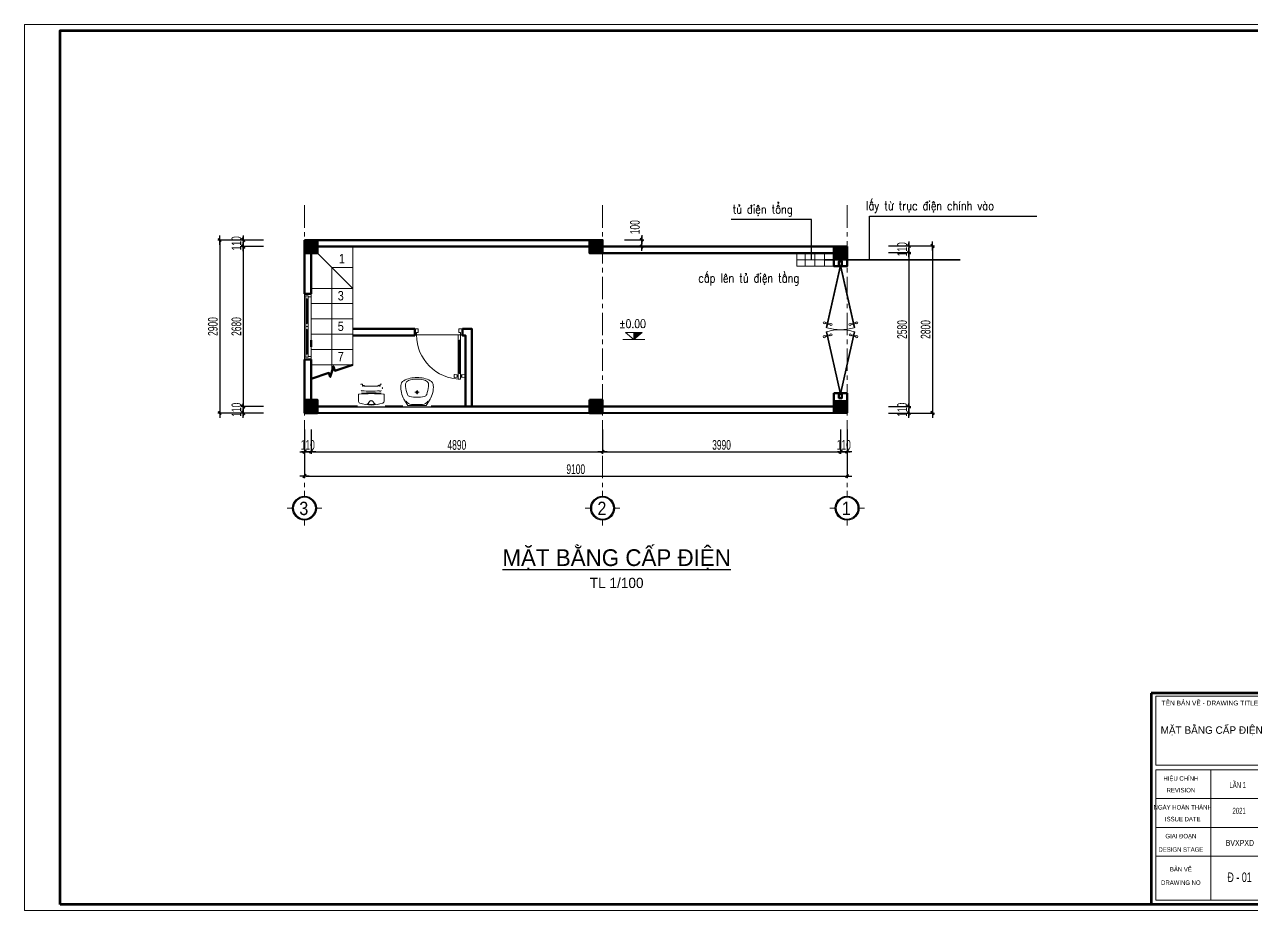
# Model space of a CAD drawing. Header units: millimetres. Extents: x 596422 to 1674380, y -367470 to 58862.
# Drawn here: x 977445 to 998025, y -74878 to -60028 of the extents above; entities that cross this region are included whole.
import ezdxf
from ezdxf.enums import TextEntityAlignment as Align

# ---------------------------------------------------------------- set-up
doc = ezdxf.new("R2010")
doc.units = ezdxf.units.MM
doc.header["$LTSCALE"] = 600
doc.header["$MEASUREMENT"] = 0
doc.linetypes.add('CENTER', pattern=[2, 1.25, -0.25, 0.25, -0.25])
doc.linetypes.add('HIDDEN', pattern=[0.375, 0.25, -0.125])
doc.layers.get('0').update_dxf_attribs({"lineweight": 0})
doc.layers.get('Defpoints').update_dxf_attribs({"lineweight": 0})
for name, color, linetype, lineweight in [('0.10_Thiet-Bi', 157, 'Continuous', 9), ('0.15_Cua', 144, 'Continuous', 15), ('cat1', 30, 'Continuous', 50), ('cot', 40, 'Continuous', 13), ('dim', 144, 'Continuous', 13), ('EG Dim', 8, 'Continuous', 18), ('EG Net dam2', 6, 'Continuous', 35), ('EG Net manh', 9, 'Continuous', 5), ('EG Text2', 7, 'Continuous', 18), ('hatch1', 136, 'Continuous', 9), ('ISO', 33, 'Continuous', 15), ('LC ISO', 153, 'Continuous', 13), ('LC noi that', 125, 'Continuous', 0), ('LC Text1', 3, 'Continuous', 20), ('LC Text2', 7, 'Continuous', 25), ('noithat', 125, 'Continuous', 9), ('thay1', 63, 'Continuous', 18), ('truc', 76, 'CENTER', 9), ('VAT DUNG TV', 253, 'Continuous', 9)]:
    doc.layers.add(name, color=color, linetype=linetype, lineweight=lineweight)
for name, color, linetype in [('font', 41, 'Continuous'), ('Khungten_LCDI', 7, 'Continuous'), ('Kichthuoc', 9, 'Continuous')]:
    doc.layers.add(name, color=color, linetype=linetype)
doc.styles.add('EG 1', font='VHAVANB.TTF')
doc.styles.add('HOATBIF', font='hoatbif.shx', dxfattribs={"width": 0.65})
doc.styles.add('Khungten', font='VHAVAN.TTF', dxfattribs={"width": 0.9, "height": 5000})
doc.styles.add('LC 1', font='VHAVANB.TTF')
doc.styles.add('LC 3', font='vnsimli.shx', dxfattribs={"width": 0.75})
doc.styles.add('style1', font='VHARIALN.TTF')
doc.styles.add('T1', font='Vnsimli.shx', dxfattribs={"width": 0.8})
doc.styles.add('Title', font='VHAVAN.TTF', dxfattribs={"width": 0.8})
doc.dimstyles.new('1-100', dxfattribs={"dimscale": 300, "dimtxt": 1.2, "dimasz": 0.25, "dimexe": 0.5, "dimexo": 0, "dimgap": 0.3, "dimtad": 1, "dimdec": 0, "dimzin": 0, "dimdsep": 46, "dimtxsty": 'HOATBIF', "dimblk1": 'DOT', "dimblk2": 'DOT', "dimsah": 1, "dimcen": -1, "dimdle": 1, "dimclrd": 256, "dimclre": 256, "dimclrt": 4, "dimadec": 3, "dimazin": 2, "dimtfac": 0.333333, "dimtdec": 0, "dimtix": 1, "dimtmove": 2, "dimatfit": 3, "dimldrblk": 'DOT', "dimfxl": 1, "dimtvp": 0.833333, "dimtolj": 1, "dimtzin": 0, "dimarcsym": 0})
doc.dimstyles.new('1-100(1-70)', dxfattribs={"dimscale": 70, "dimtxt": 2.5, "dimasz": 0.35, "dimexe": 0.5, "dimexo": 0, "dimgap": 0.8, "dimtad": 1, "dimdec": 0, "dimzin": 0, "dimdsep": 46, "dimtxsty": 'HOATBIF', "dimblk1": 'DOT', "dimblk2": 'DOT', "dimsah": 1, "dimcen": -1, "dimdle": 1, "dimclrd": 256, "dimclre": 256, "dimclrt": 4, "dimadec": 3, "dimazin": 2, "dimtfac": 0.333333, "dimtdec": 0, "dimtix": 1, "dimtmove": 2, "dimatfit": 3, "dimldrblk": 'DOT', "dimfxl": 1, "dimtvp": 0.833333, "dimtolj": 1, "dimtzin": 0, "dimarcsym": 0})

# ---------------------------------------------------------------- blocks, each defined once
blk = doc.blocks.new('LCDI-new')
at = {"layer": 'Defpoints', "lineweight": 0}
blk.add_lwpolyline([(-1626044.71, 488105.01), (-1626044.71, 488402.01), (-1625624.71, 488402.01), (-1625624.71, 488105.01)], close=True, dxfattribs=at)
at = {"layer": 'Khungten_LCDI', "color": 5, "lineweight": 25}
blk.add_line((-1625626.71, 488107.01), (-1625626.71, 488400.01), dxfattribs=at)
at = {"layer": 'Khungten_LCDI', "color": 5, "lineweight": 60}
for p, q in [((-1625666.71, 488177.85), (-1625666.71, 488107.01)), ((-1625626.71, 488177.85), (-1625666.71, 488177.85))]:
    blk.add_line(p, q, dxfattribs=at)
at = {"layer": 'Khungten_LCDI', "color": 9, "lineweight": 15}
for p, q in [((-1625646.71, 488152.18), (-1625646.71, 488108.51)), ((-1625628.21, 488142.51), (-1625665.21, 488142.51)), ((-1625628.21, 488132.84), (-1625665.21, 488132.84)), ((-1625628.21, 488123.18), (-1625665.21, 488123.18))]:
    blk.add_line(p, q, dxfattribs=at)
at = {"layer": 'Khungten_LCDI', "color": 5, "lineweight": 60}
blk.add_lwpolyline([(-1626032.71, 488107.01), (-1626032.71, 488400.01), (-1625626.71, 488400.01), (-1625626.71, 488107.01)], close=True, dxfattribs=at)
at = {"layer": 'Khungten_LCDI', "color": 9, "lineweight": 15}
for points in [[(-1625665.21, 488153.68), (-1625628.21, 488153.68), (-1625628.21, 488176.84), (-1625665.21, 488176.84)], [(-1625665.21, 488108.51), (-1625628.21, 488108.51), (-1625628.21, 488152.18), (-1625665.21, 488152.18)]]:
    blk.add_lwpolyline(points, close=True, dxfattribs=at)
at = {"color": 7, "style": 'Khungten'}
blk.add_text('tªn b¶n vÏ - drawing title', height=1.6, dxfattribs=at).set_placement((-1625647.05, 488173.74), align=Align.CENTER)
at = {"color": 7}
for s, height, style, width, p in [('hiÖu chØnh', 1.5, 'Khungten', 0.8, (-1625656.79, 488148.52)), ('revision', 1.5, 'Khungten', 0.8, (-1625656.79, 488144.6)), ('ngµy hoµn thµnh', 1.5, 'Khungten', 0.8, (-1625656.17, 488138.85)), ('issue date', 1.5, 'Khungten', 0.8, (-1625656.17, 488134.89)), ('giai ®o¹n', 1.5, 'Khungten', 0.8, (-1625656.79, 488129.18)), ('design stage', 1.5, 'Khungten', 0.8, (-1625656.79, 488124.68)), ('BVxpxd', 2, 'Title', 0.7, (-1625637, 488126.67)), ('b¶n vÏ', 1.5, 'Khungten', 0.8, (-1625656.79, 488118.07)), ('drawing nO', 1.5, 'Khungten', 0.8, (-1625656.79, 488113.57))]:
    blk.add_text(s, height=height, dxfattribs=dict(at, style=style, width=width)).set_placement(p, align=Align.CENTER)
at = {"color": 2, "style": 'Title', "width": 1.824646}
for tag, p, p2 in [('TENBANVE1', (-1625663.58, 488164.65), (-1625629.32, 488164.65)), ('TENBANVE2', (-1625663.58, 488157.89), (-1625629.32, 488157.89))]:
    blk.add_attdef(tag, text='', height=2.5, dxfattribs=at).set_placement(p, p2, align=Align.FIT)
at = {"color": 7, "style": 'Khungten', "width": 0.8}
for tag, p in [('REVISION', (-1625637.72, 488146.05)), ('NGAYHT', (-1625637.25, 488137.42))]:
    blk.add_attdef(tag, text='', height=2, dxfattribs=at).set_placement(p, align=Align.CENTER)
at = {"color": 2, "style": 'Title', "width": 0.7}
blk.add_attdef('SOBANVE', text='', height=2.5, dxfattribs=at).set_placement((-1625637.09, 488114.55), align=Align.CENTER)
blk = doc.blocks.new('TIEUDE1')
at = {"layer": 'EG Text2', "color": 7, "style": 'EG 1'}
blk.add_attdef('TIªU§Ò', text='', height=5, dxfattribs=at).set_placement((0, 0), align=Align.BOTTOM_CENTER)
blk.add_attdef('TL', text='', height=3, dxfattribs=at).set_placement((0, -2), align=Align.TOP_CENTER)
blk = doc.blocks.new('TTRUC')
at = {"layer": 'ISO'}
for p, q in [((0, 6.37), (0, 10.13)), ((-6.37, 0), (-10.13, 0)), ((6.37, 0), (10.13, 0)), ((0, -6.37), (0, -10.13))]:
    blk.add_line(p, q, dxfattribs=at)
blk.add_circle((0, 0), 6.37, dxfattribs=at)
at = {"layer": 'Kichthuoc'}
blk.add_circle((0, 0), 6.95, dxfattribs=at)
blk = doc.blocks.new('DOT')
at = {"layer": 'Kichthuoc'}
blk.add_line((-3, 0), (3, 0), dxfattribs=at)
at = {"layer": 'Kichthuoc', "color": 4}
blk.add_line((-1, -1), (1, 1), dxfattribs=at)
blk.add_lwpolyline([(0.5, 1), (-1, -0.5), (-0.5, -1), (1, 0.5)], close=True, dxfattribs=at)
blk = doc.blocks.new('*D812')
at = {"layer": 'Defpoints', "color": 0, "transparency": 16777216}
for p in [(987141, -66817), (991131, -66817), (991131, -67189)]:
    blk.add_point(p, dxfattribs=at)
at = {"layer": 'EG Dim', "lineweight": -2, "transparency": 16777216}
for p, q in [((987141, -66817), (987141, -67222)), ((991131, -66817), (991131, -67222)), ((987167, -67189), (991105, -67189))]:
    blk.add_line(p, q, dxfattribs=at)
at = {"layer": 'EG Dim', "lineweight": -2, "transparency": 16777216, "xscale": 26, "yscale": 26, "zscale": 26, "rotation": 180}
blk.add_blockref('DOT', (987141, -67189), dxfattribs=at)
at = {"layer": 'EG Dim', "lineweight": -2, "transparency": 16777216, "xscale": 26, "yscale": 26, "zscale": 26}
blk.add_blockref('DOT', (991131, -67189), dxfattribs=at)
at = {"layer": 'EG Dim', "color": 4, "transparency": 16777216, "insert": (989136, -67075), "char_height": 162.5, "attachment_point": 5, "style": 'HOATBIF'}
blk.add_mtext('\\A1;3990', dxfattribs=at)
blk = doc.blocks.new('_Dot')
at = {"color": 0, "linetype": 'ByBlock', "lineweight": -2}
blk.add_line((-0.5, 0), (-1, 0), dxfattribs=at)
at = {"color": 0, "linetype": 'ByBlock', "const_width": 0.5}
blk.add_lwpolyline([(-0.25, 0, 1), (0.25, 0, 1)], format="xyb", close=True, dxfattribs=at)
blk = doc.blocks.new('*D813')
at = {"layer": 'Defpoints', "color": 0, "transparency": 16777216}
for p in [(982141, -66818), (991241, -66817), (991241, -67596)]:
    blk.add_point(p, dxfattribs=at)
at = {"layer": 'EG Dim', "lineweight": -2, "transparency": 16777216}
for p, q in [((982141, -66818), (982141, -67628)), ((991241, -66817), (991241, -67628)), ((982167, -67596), (991215, -67596))]:
    blk.add_line(p, q, dxfattribs=at)
at = {"layer": 'EG Dim', "lineweight": -2, "transparency": 16777216, "xscale": 26, "yscale": 26, "zscale": 26, "rotation": 180}
blk.add_blockref('DOT', (982141, -67596), dxfattribs=at)
at = {"layer": 'EG Dim', "lineweight": -2, "transparency": 16777216, "xscale": 26, "yscale": 26, "zscale": 26}
blk.add_blockref('DOT', (991241, -67596), dxfattribs=at)
at = {"layer": 'EG Dim', "color": 4, "transparency": 16777216, "insert": (986691, -67482), "char_height": 162.5, "attachment_point": 5, "style": 'HOATBIF'}
blk.add_mtext('\\A1;9100', dxfattribs=at)
blk = doc.blocks.new('*D814')
at = {"layer": 'Defpoints', "color": 0, "transparency": 16777216}
for p in [(981452, -63750), (981112, -66430), (981452, -66430)]:
    blk.add_point(p, dxfattribs=at)
at = {"layer": 'EG Dim', "lineweight": -2, "transparency": 16777216}
for p, q in [((981452, -63750), (981080, -63750)), ((981112, -63776), (981112, -66404)), ((981452, -66430), (981080, -66430))]:
    blk.add_line(p, q, dxfattribs=at)
at = {"layer": 'EG Dim', "lineweight": -2, "transparency": 16777216, "xscale": 26, "yscale": 26, "zscale": 26}
for p, rotation in [((981112, -63750), 90), ((981112, -66430), 270)]:
    blk.add_blockref('DOT', p, dxfattribs=dict(at, rotation=rotation))
at = {"layer": 'EG Dim', "color": 4, "transparency": 16777216, "insert": (980999, -65090), "char_height": 162.5, "attachment_point": 5, "rotation": 90, "style": 'HOATBIF'}
blk.add_mtext('\\A1;2680', dxfattribs=at)
blk = doc.blocks.new('*D815')
at = {"layer": 'Defpoints', "color": 0, "transparency": 16777216}
for p in [(981452, -66430), (981112, -66540), (981452, -66540)]:
    blk.add_point(p, dxfattribs=at)
at = {"layer": 'EG Dim', "lineweight": -2, "transparency": 16777216}
for p, q in [((981452, -66430), (981080, -66430)), ((981112, -66404), (981112, -66378)), ((981112, -66430), (981112, -66540)), ((981452, -66540), (981080, -66540)), ((981112, -66566), (981112, -66592))]:
    blk.add_line(p, q, dxfattribs=at)
at = {"layer": 'EG Dim', "lineweight": -2, "transparency": 16777216, "xscale": 26, "yscale": 26, "zscale": 26}
for p, rotation in [((981112, -66430), 270), ((981112, -66540), 90)]:
    blk.add_blockref('DOT', p, dxfattribs=dict(at, rotation=rotation))
at = {"layer": 'EG Dim', "color": 4, "transparency": 16777216, "insert": (980999, -66485), "char_height": 162.5, "attachment_point": 5, "rotation": 90, "style": 'HOATBIF'}
blk.add_mtext('\\A1;110', dxfattribs=at)
blk = doc.blocks.new('*D816')
at = {"layer": 'Defpoints', "color": 0, "transparency": 16777216}
for p in [(981112, -63750), (981452, -63640), (981452, -63750)]:
    blk.add_point(p, dxfattribs=at)
at = {"layer": 'EG Dim', "lineweight": -2, "transparency": 16777216}
for p, q in [((981112, -63614), (981112, -63588)), ((981452, -63640), (981080, -63640)), ((981452, -63750), (981080, -63750)), ((981112, -63640), (981112, -63750)), ((981112, -63776), (981112, -63802))]:
    blk.add_line(p, q, dxfattribs=at)
at = {"layer": 'EG Dim', "lineweight": -2, "transparency": 16777216, "xscale": 26, "yscale": 26, "zscale": 26}
for p, rotation in [((981112, -63640), 270), ((981112, -63750), 90)]:
    blk.add_blockref('DOT', p, dxfattribs=dict(at, rotation=rotation))
at = {"layer": 'EG Dim', "color": 4, "transparency": 16777216, "insert": (980999, -63695), "char_height": 162.5, "attachment_point": 5, "rotation": 90, "style": 'HOATBIF'}
blk.add_mtext('\\A1;110', dxfattribs=at)
blk = doc.blocks.new('*D817')
at = {"layer": 'Defpoints', "color": 0, "transparency": 16777216}
for p in [(981452, -63640), (980718, -66540), (981452, -66540)]:
    blk.add_point(p, dxfattribs=at)
at = {"layer": 'EG Dim', "lineweight": -2, "transparency": 16777216}
for p, q in [((981452, -63640), (980685, -63640)), ((980718, -63666), (980718, -66514)), ((981452, -66540), (980685, -66540))]:
    blk.add_line(p, q, dxfattribs=at)
at = {"layer": 'EG Dim', "lineweight": -2, "transparency": 16777216, "xscale": 26, "yscale": 26, "zscale": 26}
for p, rotation in [((980718, -63640), 90), ((980718, -66540), 270)]:
    blk.add_blockref('DOT', p, dxfattribs=dict(at, rotation=rotation))
at = {"layer": 'EG Dim', "color": 4, "transparency": 16777216, "insert": (980604, -65090), "char_height": 162.5, "attachment_point": 5, "rotation": 90, "style": 'HOATBIF'}
blk.add_mtext('\\A1;2900', dxfattribs=at)
blk = doc.blocks.new('*D818')
at = {"layer": 'Defpoints', "color": 0, "transparency": 16777216}
for p in [(982141, -66818), (982251, -66818), (982251, -67189)]:
    blk.add_point(p, dxfattribs=at)
at = {"layer": 'EG Dim', "lineweight": -2, "transparency": 16777216}
for p, q in [((982141, -66818), (982141, -67222)), ((982251, -66818), (982251, -67222)), ((982115, -67189), (982089, -67189)), ((982141, -67189), (982251, -67189)), ((982277, -67189), (982303, -67189))]:
    blk.add_line(p, q, dxfattribs=at)
at = {"layer": 'EG Dim', "lineweight": -2, "transparency": 16777216, "xscale": 26, "yscale": 26, "zscale": 26}
blk.add_blockref('DOT', (982141, -67189), dxfattribs=at)
at = {"layer": 'EG Dim', "lineweight": -2, "transparency": 16777216, "xscale": 26, "yscale": 26, "zscale": 26, "rotation": 180}
blk.add_blockref('DOT', (982251, -67189), dxfattribs=at)
at = {"layer": 'EG Dim', "color": 4, "transparency": 16777216, "insert": (982196, -67076), "char_height": 162.5, "attachment_point": 5, "style": 'HOATBIF'}
blk.add_mtext('\\A1;110', dxfattribs=at)
blk = doc.blocks.new('*D819')
at = {"layer": 'Defpoints', "color": 0, "transparency": 16777216}
for p in [(991131, -66817), (991241, -66817), (991241, -67189)]:
    blk.add_point(p, dxfattribs=at)
at = {"layer": 'EG Dim', "lineweight": -2, "transparency": 16777216}
for p, q in [((991131, -66817), (991131, -67221)), ((991241, -66817), (991241, -67221)), ((991105, -67189), (991079, -67189)), ((991131, -67189), (991241, -67189)), ((991267, -67189), (991293, -67189))]:
    blk.add_line(p, q, dxfattribs=at)
at = {"layer": 'EG Dim', "lineweight": -2, "transparency": 16777216, "xscale": 26, "yscale": 26, "zscale": 26}
blk.add_blockref('DOT', (991131, -67189), dxfattribs=at)
at = {"layer": 'EG Dim', "lineweight": -2, "transparency": 16777216, "xscale": 26, "yscale": 26, "zscale": 26, "rotation": 180}
blk.add_blockref('DOT', (991241, -67189), dxfattribs=at)
at = {"layer": 'EG Dim', "color": 4, "transparency": 16777216, "insert": (991186, -67075), "char_height": 162.5, "attachment_point": 5, "style": 'HOATBIF'}
blk.add_mtext('\\A1;110', dxfattribs=at)
blk = doc.blocks.new('*D820')
at = {"layer": 'Defpoints', "color": 0, "transparency": 16777216}
for p in [(991939, -63850), (991939, -66430), (992279, -66430)]:
    blk.add_point(p, dxfattribs=at)
at = {"layer": 'EG Dim', "lineweight": -2, "transparency": 16777216}
for p, q in [((991939, -63850), (992312, -63850)), ((992279, -63876), (992279, -66404)), ((991939, -66430), (992312, -66430))]:
    blk.add_line(p, q, dxfattribs=at)
at = {"layer": 'EG Dim', "lineweight": -2, "transparency": 16777216, "xscale": 26, "yscale": 26, "zscale": 26}
for p, rotation in [((992279, -63850), 90), ((992279, -66430), 270)]:
    blk.add_blockref('DOT', p, dxfattribs=dict(at, rotation=rotation))
at = {"layer": 'EG Dim', "color": 4, "transparency": 16777216, "insert": (992165, -65140), "char_height": 162.5, "attachment_point": 5, "rotation": 90, "style": 'HOATBIF'}
blk.add_mtext('\\A1;2580', dxfattribs=at)
blk = doc.blocks.new('*D821')
at = {"layer": 'Defpoints', "color": 0, "transparency": 16777216}
for p in [(991939, -66430), (991939, -66540), (992279, -66540)]:
    blk.add_point(p, dxfattribs=at)
at = {"layer": 'EG Dim', "lineweight": -2, "transparency": 16777216}
for p, q in [((991939, -66430), (992312, -66430)), ((992279, -66404), (992279, -66378)), ((992279, -66430), (992279, -66540)), ((991939, -66540), (992312, -66540)), ((992279, -66566), (992279, -66592))]:
    blk.add_line(p, q, dxfattribs=at)
at = {"layer": 'EG Dim', "lineweight": -2, "transparency": 16777216, "xscale": 26, "yscale": 26, "zscale": 26}
for p, rotation in [((992279, -66430), 270), ((992279, -66540), 90)]:
    blk.add_blockref('DOT', p, dxfattribs=dict(at, rotation=rotation))
at = {"layer": 'EG Dim', "color": 4, "transparency": 16777216, "insert": (992165, -66485), "char_height": 162.5, "attachment_point": 5, "rotation": 90, "style": 'HOATBIF'}
blk.add_mtext('\\A1;110', dxfattribs=at)
blk = doc.blocks.new('*D822')
at = {"layer": 'Defpoints', "color": 0, "transparency": 16777216}
for p in [(991939, -63740), (991939, -63850), (992279, -63850)]:
    blk.add_point(p, dxfattribs=at)
at = {"layer": 'EG Dim', "lineweight": -2, "transparency": 16777216}
for p, q in [((991939, -63740), (992312, -63740)), ((992279, -63714), (992279, -63688)), ((992279, -63740), (992279, -63850)), ((991939, -63850), (992312, -63850)), ((992279, -63876), (992279, -63902))]:
    blk.add_line(p, q, dxfattribs=at)
at = {"layer": 'EG Dim', "lineweight": -2, "transparency": 16777216, "xscale": 26, "yscale": 26, "zscale": 26}
for p, rotation in [((992279, -63740), 270), ((992279, -63850), 90)]:
    blk.add_blockref('DOT', p, dxfattribs=dict(at, rotation=rotation))
at = {"layer": 'EG Dim', "color": 4, "transparency": 16777216, "insert": (992165, -63795), "char_height": 162.5, "attachment_point": 5, "rotation": 90, "style": 'HOATBIF'}
blk.add_mtext('\\A1;110', dxfattribs=at)
blk = doc.blocks.new('*D823')
at = {"layer": 'Defpoints', "color": 0, "transparency": 16777216}
for p in [(991939, -63740), (991939, -66540), (992674, -66540)]:
    blk.add_point(p, dxfattribs=at)
at = {"layer": 'EG Dim', "lineweight": -2, "transparency": 16777216}
for p, q in [((991939, -63740), (992706, -63740)), ((992674, -63766), (992674, -66514)), ((991939, -66540), (992706, -66540))]:
    blk.add_line(p, q, dxfattribs=at)
at = {"layer": 'EG Dim', "lineweight": -2, "transparency": 16777216, "xscale": 26, "yscale": 26, "zscale": 26}
for p, rotation in [((992674, -63740), 90), ((992674, -66540), 270)]:
    blk.add_blockref('DOT', p, dxfattribs=dict(at, rotation=rotation))
at = {"layer": 'EG Dim', "color": 4, "transparency": 16777216, "insert": (992560, -65140), "char_height": 162.5, "attachment_point": 5, "rotation": 90, "style": 'HOATBIF'}
blk.add_mtext('\\A1;2800', dxfattribs=at)
blk = doc.blocks.new('*U14')
for p, q in [((30, 640), (30, 100)), ((70, 640), (70, 100)), ((30, 0), (770, 0))]:
    blk.add_line(p, q)
at = {"color": 8, "lineweight": 9}
for p, q in [((48, 650), (48, 90)), ((52, 650), (52, 90))]:
    blk.add_line(p, q, dxfattribs=at)
for points in [[(5, 670), (-35, 666, -0.443716), (-40, 671), (-40, 709, -0.443716), (-35, 714), (5, 710, -0.385314), (10, 705), (10, 675, -0.385314)], [(95, 670), (135, 666, 0.443716), (140, 671), (140, 709, 0.443716), (135, 714), (95, 710, 0.385314), (90, 705), (90, 675, 0.385314)]]:
    blk.add_lwpolyline(points, format="xyb", close=True)
for points in [[(20, 685), (10, 685), (10, 695), (20, 695)], [(55, 640), (70, 640), (70, 740), (30, 740), (30, 640), (45, 640), (45, 650), (55, 650), (55, 640)], [(80, 685), (90, 685), (90, 695), (80, 695)], [(55, 100), (70, 100), (70, 0), (30, 0), (30, 100), (45, 100), (45, 90), (55, 90), (55, 100)]]:
    blk.add_lwpolyline(points)
for points in [[(30, 0), (0, 0), (0, -100), (60, -100), (60, -40), (30, -40)], [(770, 0), (800, 0), (800, -100), (740, -100), (740, -40), (770, -40)]]:
    blk.add_lwpolyline(points, close=True)
for centre, start, end in [((70, 690), 143.1301, 216.8699), ((30, 690), 323.1301, 36.8699)]:
    blk.add_arc(centre, 50, start, end)
for centre, radius, start, end in [((30, 0), 740, 0, 90), ((47, 641), 8.25, 186.4342, 273.2898), ((53, 641), 8.25, 266.7102, 353.5658), ((47, 99), 8.25, 86.7102, 173.5658), ((53, 99), 8.25, 6.4342, 93.2898)]:
    blk.add_arc(centre, radius, start, end, dxfattribs=at)
blk = doc.blocks.new('TB WC BonCau 01')
at = {"color": 8}
blk.add_wipeout([(0, 230), (196, 230), (216, 220), (221, 207), (221, 200), (223, 180), (223, 165), (266, 168), (276, 180), (290, 185), (366, 190), (371, 185), (371, 180), (371, 174), (376, 174), (376, 180), (376, 185), (381, 190), (502, 186), (546, 180), (590, 170), (622, 160), (663, 140), (693, 120), (717, 100), (730, 88), (737, 80), (750, 60), (759, 40), (764, 20), (765, 0), (764, -20), (759, -40), (750, -60), (737, -80), (730, -88), (717, -100), (693, -120), (663, -140), (622, -160), (590, -170), (546, -180), (502, -186), (381, -190), (376, -185), (376, -180), (376, -174), (371, -174), (371, -180), (371, -185), (366, -190), (324, -188), (324, -200), (324, -205), (322, -207), (300, -207), (298, -205), (298, -200), (298, -186), (290, -185), (276, -180), (266, -168), (223, -165), (223, -180), (221, -200), (221, -207), (216, -220), (196, -230), (0, -230)], dxfattribs=at)
for p, q in [((95, 217), (196, 217)), ((48, 53), (84, 28)), ((339, 139), (339, 148)), ((340, 149), (371, 149)), ((353, 138), (340, 138)), ((342, -117), (342, 117)), ((342, 117), (353, 117)), ((354, 119), (354, 137)), ((376, 174), (371, 174)), ((376, 154), (376, 174)), ((84, -28), (48, -53)), ((258, -142), (258, -158)), ((260, -140), (262, -140)), ((262, -160), (260, -160)), ((263, -160), (262, -160)), ((339, -148), (339, -139)), ((340, -138), (353, -138)), ((371, -149), (340, -149)), ((353, -117), (342, -117)), ((354, -137), (354, -119)), ((376, -154), (376, -174)), ((95, -217), (196, -217))]:
    blk.add_line(p, q)
for centre, radius, start, end in [((95, 177), 40, 89.9986, 159.2669), ((196, 205), 12, 3.9186, 90), ((-2782, 0), 2997, 356.062, 3.938), ((563, 0), 540, 159.2678, 200.7321), ((535, 0), 500, 171.6681, 188.3323), ((60, 70), 20, 171.6799, 234.0514), ((64, 0), 34, 10.761, 54.0415), ((64, 0), 34, 349.239, 10.761), ((-2782, 0), 3010, 356.859, 3.1425), ((2758, 0), 2500, 176.3855, 183.208), ((293, 155), 30, 154.597, 176.3937), ((340, 148), 1, 89.9427, 180), ((340, 139), 0.499, 180, 270.1146), ((353, 137), 2, 0, 89.9713), ((353, 119), 2, 270.0286, 0), ((371, 154), 5, 270.0114, 0), ((60, -70), 20, 125.9547, 188.3347), ((95, -177), 40, 200.7312, 270.0014), ((64, 0), 34, 305.9475, 349.2341), ((260, -142), 2, 90, 180), ((260, -158), 2, 180, 270), ((293, -155), 30, 189.5643, 205.4252), ((310, -202), 20.2, 45.6327, 125.8626), ((340, -139), 0.5, 89.8854, 180), ((340, -148), 0.999, 180, 270.0573), ((353, -119), 2, 0, 89.9713), ((353, -137), 2, 270.0286, 0), ((371, -154), 5, 0, 89.9885), ((196, -205), 12, 270.0048, 356.0627)]:
    blk.add_arc(centre, radius, start, end)
blk = doc.blocks.new('*U47')
at = {"color": 8}
blk.add_wipeout([(0, 232), (40, 240), (141, 260), (241, 280), (296, 287), (352, 288), (388, 280), (421, 260), (439, 240), (451, 220), (460, 200), (468, 180), (475, 160), (481, 140), (487, 120), (491, 100), (495, 80), (497, 60), (499, 40), (500, 20), (500, 0), (500, -20), (499, -40), (497, -60), (495, -80), (491, -100), (487, -120), (481, -140), (475, -160), (468, -180), (460, -200), (451, -220), (439, -240), (421, -260), (388, -280), (352, -288), (296, -287), (240, -280), (141, -260), (40, -240), (0, -232)], dxfattribs=at).dxf.layer = 'LC noi that'
for p, q in [((204, 0), (274, 0)), ((239, 35), (239, -35))]:
    blk.add_line(p, q)
blk.add_lwpolyline([(15, -154), (15, 154), (121, 219, -0.14257), (351, 273, -0.255099), (432, 223, -0.124237), (485, 0, -0.124237), (432, -223, -0.255099), (351, -273, -0.142542), (121, -219)], format="xyb", close=True)
for points in [[(87, -180, -0.253319), (33, -92), (33, 92, -0.253319), (87, 180)], [(154, 0, -0.05085), (166, 121, -0.267955), (203, 162, -0.045825), (335, 193, -0.034433), (365, 195, -0.20396), (412, 175, -0.140892), (448, 107, -0.051029), (459, 0, -0.051029), (448, -107, -0.140892), (412, -175, -0.20396), (365, -195, -0.034433), (335, -193, -0.045825), (203, -162, -0.267955), (166, -121, -0.05085), (154, 0, 0.05085)]]:
    blk.add_lwpolyline(points, format="xyb")
blk.add_circle((239, 0), 20)
blk = doc.blocks.new('Caodo1')
at = {"layer": 'LC Text1'}
blk.add_hatch(color=256, dxfattribs=at).paths.add_polyline_path([(0, 200), (0, 0), (243, 200)])
for p, q in [((324, 0), (-324, 0)), ((0, 0), (0, 200))]:
    blk.add_line(p, q, dxfattribs=at)
blk.add_lwpolyline([(-243, 200), (243, 200), (0, 0), (0, 0)], close=True, dxfattribs=at)
at = {"layer": 'LC Text1', "style": 'T1', "width": 0.8}
blk.add_attdef('%%P0,00', text='', height=250, dxfattribs=at).set_placement((-39, 460), align=Align.MIDDLE_CENTER)
blk = doc.blocks.new('*D824')
at = {"layer": 'Defpoints', "color": 0, "transparency": 16777216}
for p in [(987508, -63634), (987508, -63744), (987798, -63634)]:
    blk.add_point(p, dxfattribs=at)
at = {"layer": 'EG Dim', "lineweight": -2, "transparency": 16777216}
for p, q in [((987798, -63608), (987798, -63582)), ((987508, -63634), (987830, -63634)), ((987508, -63744), (987830, -63744)), ((987798, -63744), (987798, -63634)), ((987798, -63770), (987798, -63796))]:
    blk.add_line(p, q, dxfattribs=at)
at = {"layer": 'EG Dim', "lineweight": -2, "transparency": 16777216, "xscale": 26, "yscale": 26, "zscale": 26}
for p, rotation in [((987798, -63634), 270), ((987798, -63744), 90)]:
    blk.add_blockref('DOT', p, dxfattribs=dict(at, rotation=rotation))
at = {"layer": 'EG Dim', "color": 4, "transparency": 16777216, "insert": (987684, -63425), "char_height": 162.5, "attachment_point": 5, "rotation": 90, "style": 'HOATBIF'}
blk.add_mtext('\\A1;100', dxfattribs=at)
blk = doc.blocks.new('*U18')
for p, q in [((35, 0), (1065, 0)), ((50, -110), (1050, -110)), ((610, -20), (1005, -20)), ((610, -60), (1005, -60))]:
    blk.add_line(p, q)
at = {"color": 8, "lineweight": 5}
for p, q in [((95, -20), (490, -20)), ((95, -35), (490, -35)), ((95, -45), (490, -45)), ((95, -60), (490, -60)), ((610, -20), (1005, -20)), ((610, -35), (1005, -35)), ((610, -45), (1005, -45)), ((610, -60), (1005, -60))]:
    blk.add_line(p, q, dxfattribs=at)
for points in [[(0, 0), (35, 0), (35, -60), (50, -60), (50, -110), (0, -110), (0, 0)], [(1100, 0), (1065, 0), (1065, -60), (1050, -60), (1050, -110), (1100, -110), (1100, 0)], [(610, -45), (610, -60), (550, -60), (550, -20), (610, -20), (610, -35), (600, -35), (600, -45), (610, -45)], [(1005, -45), (1005, -60), (1065, -60), (1065, -20), (1005, -20), (1005, -35), (1015, -35), (1015, -45), (1005, -45)]]:
    blk.add_lwpolyline(points)
for points in [[(35, -20), (95, -20), (95, -35), (85, -35), (85, -45), (95, -45), (95, -60), (35, -60)], [(550, -20), (490, -20), (490, -35), (500, -35), (500, -45), (490, -45), (490, -60), (550, -60)]]:
    blk.add_lwpolyline(points, close=True)
for points in [[(95, -29, -0.312187), (102, -35, -0.312187)], [(95, -51, 0.312187), (102, -45, 0.312187)], [(490, -29, 0.312187), (483, -35, 0.312187)], [(490, -51, -0.312187), (483, -45, -0.312187)]]:
    blk.add_lwpolyline(points, format="xyb", dxfattribs=at)
for centre, start, end in [((609, -37), 14.2151, 83.5658), ((609, -43), 276.4342, 345.7849), ((1006, -37), 96.4342, 165.7849), ((1006, -43), 194.2151, 263.5658)]:
    blk.add_arc(centre, 8.25, start, end, dxfattribs=at)
blk = doc.blocks.new('*D825')
at = {"layer": 'Defpoints', "color": 0, "transparency": 16777216}
for p in [(982251, -66818), (987141, -66817), (987141, -67189)]:
    blk.add_point(p, dxfattribs=at)
at = {"layer": 'EG Dim', "lineweight": -2, "transparency": 16777216}
for p, q in [((982251, -66818), (982251, -67222)), ((987141, -66817), (987141, -67222)), ((982277, -67189), (987115, -67189))]:
    blk.add_line(p, q, dxfattribs=at)
at = {"layer": 'EG Dim', "lineweight": -2, "transparency": 16777216, "xscale": 26, "yscale": 26, "zscale": 26, "rotation": 180}
blk.add_blockref('DOT', (982251, -67189), dxfattribs=at)
at = {"layer": 'EG Dim', "lineweight": -2, "transparency": 16777216, "xscale": 26, "yscale": 26, "zscale": 26}
blk.add_blockref('DOT', (987141, -67189), dxfattribs=at)
at = {"layer": 'EG Dim', "color": 4, "transparency": 16777216, "insert": (984696, -67076), "char_height": 162.5, "attachment_point": 5, "style": 'HOATBIF'}
blk.add_mtext('\\A1;4890', dxfattribs=at)
blk = doc.blocks.new('cuongluc')
at = {"layer": 'VAT DUNG TV'}
for points in [[(-6, -16), (-6, 0), (-22, 0), (-22, -16)], [(6, 0), (6, -32), (-6, -32), (-6, 0)], [(6, -16), (6, 0), (22, 0), (22, -16)], [(-11, -34), (-271, -1190), (-259, -1194), (1, -38)], [(-6, -16), (-6, -32), (-22, -32), (-22, -16)], [(12, -34), (272, -1190), (261, -1194), (1, -38)], [(-287, -1097), (-291, -1113), (-253, -1123), (-248, -1108)], [(-198, -1122), (-202, -1137), (-241, -1126), (-237, -1111)], [(199, -1122), (204, -1137), (242, -1126), (238, -1111)], [(288, -1097), (292, -1113), (254, -1123), (250, -1108)], [(-287, -1367), (-291, -1351), (-253, -1341), (-249, -1356)], [(-11, -2429), (-271, -1275), (-259, -1271), (1, -2425)], [(-198, -1343), (-203, -1327), (-241, -1338), (-237, -1353)], [(12, -2429), (272, -1275), (261, -1271), (1, -2425)], [(200, -1343), (204, -1327), (243, -1338), (238, -1353)], [(289, -1367), (293, -1351), (254, -1341), (250, -1356)], [(-6, -2448), (-6, -2432), (-22, -2432), (-22, -2448)], [(-6, -2448), (-6, -2464), (-22, -2464), (-22, -2448)], [(6, -2464), (6, -2432), (-6, -2432), (-6, -2464)], [(6, -2448), (6, -2464), (22, -2464), (22, -2448)]]:
    blk.add_lwpolyline(points, close=True, dxfattribs=at)
for centre in [(-308, -1100), (-181, -1134), (182, -1134), (310, -1100), (-309, -1364), (-181, -1330), (183, -1330), (310, -1364)]:
    blk.add_circle(centre, 20, dxfattribs=at)
for centre, radius, start, end in [((1, -323), 909, 253.3848, 286.6152), ((1, -2111), 879, 72.7862, 107.2138)]:
    blk.add_arc(centre, radius, start, end, dxfattribs=at)

msp = doc.modelspace()

# ---------------------------------------------------------------- hatches: boundary and pattern name
at = {"layer": 'cot', "transparency": 33554687}
h = msp.add_hatch(color=256, dxfattribs=at)
h.dxf.hatch_style = 1
h.paths.add_polyline_path([(982140.6, -63859.9), (982360.6, -63859.9), (982360.6, -63639.9), (982140.6, -63639.9)])
h = msp.add_hatch(color=256, dxfattribs=at)
h.dxf.hatch_style = 1
h.paths.add_polyline_path([(986920.8, -63859.9), (987140.8, -63859.9), (987140.8, -63639.9), (986920.8, -63639.9)])
h = msp.add_hatch(color=256, dxfattribs=at)
h.dxf.hatch_style = 1
h.paths.add_polyline_path([(991020.8, -63969.9), (991240.8, -63969.9), (991240.8, -63749.9), (991020.8, -63749.9)])
h = msp.add_hatch(color=256, dxfattribs=at)
h.dxf.hatch_style = 1
h.paths.add_polyline_path([(982140.8, -66539.9), (982360.8, -66539.9), (982360.8, -66319.9), (982140.8, -66319.9)])
h = msp.add_hatch(color=256, dxfattribs=at)
h.dxf.hatch_style = 1
h.paths.add_polyline_path([(986921, -66539.9), (987141, -66539.9), (987141, -66319.9), (986921, -66319.9)])
h = msp.add_hatch(color=256, dxfattribs=at)
h.dxf.hatch_style = 1
h.paths.add_polyline_path([(991021, -66539.9), (991241, -66539.9), (991241, -66319.9), (991021, -66319.9)])

# ---------------------------------------------------------------- linework, layer by layer
at = {"layer": 'cat1'}
for p, q in [((987140.8, -63639.9), (982140.8, -63640.3)), ((982140.8, -63860.3), (982140.8, -63640.3)), ((986920.8, -63749.9), (982360.8, -63750.3)), ((987140.8, -63749.9), (991240.8, -63749.5)), ((987140.8, -63749.9), (987140.8, -63749.9)), ((982140.9, -64540.3), (982140.9, -63860.3)), ((982250.9, -64540.3), (982250.8, -63860.3)), ((987140.8, -63859.9), (991020.8, -63859.5)), ((982140.9, -64540.3), (982250.9, -64540.3)), ((982251, -65430.3), (982250.9, -65320.3)), ((982140.9, -65640.3), (982251, -65640.3)), ((982141.1, -66540.3), (982141, -65640.3)), ((982251, -66320.3), (982251, -65640.3)), ((982251, -66430.3), (982251, -66430.3)), ((986921, -66429.9), (982361, -66430.3)), ((991021, -66429.5), (987141, -66429.9)), ((991241.1, -66429.5), (991241, -66429.5)), ((991241.1, -66539.5), (982141.1, -66540.3))]:
    msp.add_line(p, q, dxfattribs=at)
for points in [[(982140.8, -63640.3), (982360.8, -63640.3), (982360.8, -63860.3), (982140.8, -63860.3), (982140.8, -63640.3)], [(986920.8, -63639.9), (987140.8, -63639.9), (987140.8, -63859.9), (986920.8, -63859.9), (986920.8, -63639.9)], [(986920.8, -63639.9), (986920.8, -63639.9)], [(991020.8, -63749.5), (991240.8, -63749.5), (991240.8, -64079.5), (991020.8, -64079.5), (991020.8, -63749.5)], [(982950.9, -65130.3), (983989.6, -65130.2), (983989.6, -65240.2), (982950.9, -65240.3)], [(984949.6, -66430.1), (984949.6, -65130.1), (984789.6, -65130.1)], [(984789.6, -65130.1), (984789.6, -65240.1), (984839.6, -65240.1), (984839.6, -66430.1)], [(982251, -65966), (982551.3, -65866.7), (982573.6, -65934.2), (982627, -65758.3), (982651.8, -65833.5), (982950.9, -65734.6)], [(991021, -66209.4), (991241, -66209.4), (991241, -66539.4), (991021, -66539.4), (991021, -66209.4)], [(982141, -66320.3), (982361, -66320.3), (982361, -66540.3), (982141, -66540.3), (982141, -66320.3)], [(986921, -66319.9), (987141, -66319.9), (987141, -66539.9), (986921, -66539.9), (986921, -66319.9)]]:
    msp.add_lwpolyline(points, dxfattribs=at)
for points in [[(991105.8, -64079.5), (991155.8, -64079.5), (991155.8, -63999.5), (991105.8, -63999.5)], [(991105.8, -66209.4), (991155.8, -66209.4), (991155.8, -66289.4), (991105.8, -66289.4)]]:
    msp.add_lwpolyline(points, close=True, dxfattribs=at)
at = {"layer": 'EG Net dam2', "color": 5, "linetype": 'HIDDEN', "ltscale": 300}
msp.add_lwpolyline([(993139.7, -63969.5), (990860.8, -63969.5)], dxfattribs=at)
at = {"layer": 'EG Net manh', "ltscale": 250}
for points in [[(991020.8, -63859.5), (990400.8, -63859.5), (990400.8, -64079.5), (991020.8, -64079.5)], [(991020.8, -63969.5), (990400.8, -63969.5), (990400.8, -63969.5), (991020.8, -63969.5)], [(990540.8, -63859.5), (990540.8, -63859.5), (990540.8, -64079.5), (990540.8, -64079.5)], [(990700.8, -63859.5), (990700.8, -63859.5), (990700.8, -64079.5), (990700.8, -64079.5)], [(990860.8, -63859.5), (990860.8, -63859.5), (990860.8, -64079.5), (990860.8, -64079.5)]]:
    msp.add_lwpolyline(points, close=True, dxfattribs=at)
at = {"layer": 'hatch1'}
msp.add_lwpolyline([(982600.3, -65846.2), (982600.8, -64100.3), (982950.8, -64100.3)], dxfattribs=at)
at = {"layer": 'noithat'}
msp.add_lwpolyline([(986921, -66430.2), (984949.6, -66430.1), (984949.7, -65130.1)], dxfattribs=at)
at = {"layer": 'thay1'}
for p, q in [((982950.8, -63750.3), (982950.9, -65734.6)), ((982360.8, -63860.3), (982950.8, -64450.3)), ((982250.8, -64450.3), (982950.9, -64450.3)), ((982250.8, -64706.3), (982950.8, -64706.3)), ((982250.8, -64962.3), (982950.8, -64962.3)), ((982250.8, -65218.3), (982950.8, -65218.3)), ((982250.8, -65474.3), (982950.8, -65474.3))]:
    msp.add_line(p, q, dxfattribs=at)
at = {"layer": 'truc', "ltscale": 0.5}
for p, q in [((982140.7, -63058.3), (982141.2, -67844.7)), ((987140.7, -63058.3), (987141.2, -67844.7)), ((991240.7, -63058.3), (991241.2, -67844.7))]:
    msp.add_line(p, q, dxfattribs=at)

# ---------------------------------------------------------------- block references
at = {"layer": '0.15_Cua', "xscale": -1, "rotation": 90}
msp.add_blockref('*U18', (982140.9, -64540.3), dxfattribs=at)
at = {"layer": '0.15_Cua', "rotation": 180}
msp.add_blockref('*U14', (984789.6, -65230.1), dxfattribs=at)
at = {"layer": 'Kichthuoc'}
ref = msp.add_blockref('LCDI-new', (82279680.2, -24480128.6), dxfattribs=dict(at, xscale=50.00000000005321, yscale=50.00000000005321, zscale=50.00000000005321))
ref.add_attrib('TENBANVE', 'mÆt b»ng cÊp ®iÖn', dxfattribs={"layer": '0', "color": 4, "height": 125, "style": 'Title', "width": 0.984995}).set_placement((996501, -71917.1), (998214.3, -71917.1), align=Align.FIT)
ref.add_attrib('SOBANVE', '® - 01', dxfattribs={"layer": '0', "color": 4, "height": 160, "style": 'Title', "width": 0.7}).set_placement((997825.7, -74401.2), align=Align.CENTER)
ref.add_attrib('TYLE', 'lÇn 1', dxfattribs={"layer": '0', "color": 4, "height": 100, "style": 'Khungten', "width": 0.6}).set_placement((997794.1, -72826.3), align=Align.CENTER)
ref.add_attrib('NGAYHT', '2021', dxfattribs={"layer": '0', "color": 4, "height": 100, "style": 'Khungten', "width": 0.6}).set_placement((997817.7, -73257.8), align=Align.CENTER)
at = {"layer": 'LC ISO', "xscale": 28.69141044115101, "yscale": 28.69141044115101, "zscale": 28.69141044115101}
for p in [(982141.2, -68135.4), (987141.2, -68135.4), (991241.2, -68135.4)]:
    msp.add_blockref('TTRUC', p, dxfattribs=at)
at = {"layer": 'LC Text1'}
ref = msp.add_blockref('Caodo1', (987665.1, -65304.9), dxfattribs=dict(at, xscale=0.5693039145164066, yscale=0.5693039145164066, zscale=0.5693039145164066))
ref.add_attrib('%%P0,00', '%%p0.00', dxfattribs={"layer": 'LC Text2', "height": 142.33, "style": 'T1', "width": 0.8}).set_placement((987642.8, -65043.3), align=Align.MIDDLE_CENTER)
at = {"layer": 'LC Text2'}
ref = msp.add_blockref('TIEUDE1', (987376.8, -69188.5), dxfattribs=dict(at, xscale=56.93620215211323, yscale=56.93620215211323, zscale=56.93620215211323))
ref.add_attrib('TIªU§Ò', '%%UmÆt b»ng cÊp ®iÖn', dxfattribs={"color": 7, "height": 280.377, "style": 'LC 1'}).set_placement((987376.8, -69188.5), align=Align.BOTTOM_CENTER)
ref.add_attrib('TL', 'TL 1/100', dxfattribs={"color": 7, "height": 170.81, "style": 'LC 1'}).set_placement((987376.8, -69302.4), align=Align.TOP_CENTER)
at = {"layer": 'VAT DUNG TV', "xscale": 0.88, "yscale": 0.88, "zscale": 0.88}
msp.add_blockref('cuongluc', (991131, -64059.6), dxfattribs=at)

# ---------------------------------------------------------------- texts
at = {"layer": 'font', "style": 'style1'}
for s, p in [('1', (982718.7, -64031.4)), ('3', (982698.6, -64651.9)), ('5', (982698.6, -65163.9)), ('7', (982698.6, -65675.9))]:
    msp.add_text(s, height=157.9, dxfattribs=at).set_placement(p)
at = {"layer": 'LC Text1', "color": 3, "style": 'LC 3', "width": 0.8}
for s, p in [('lÊy tõ trôc ®iÖn chÝnh vµo', (991560.6, -63138.4)), ('tñ ®iÖn tæng', (989321.8, -63197.9)), ('cÊp lªn tñ ®iÖn tÇng', (988747.3, -64352.3))]:
    msp.add_text(s, height=150, dxfattribs=at).set_placement(p)
at = {"layer": 'LC Text1', "ltscale": 0.2, "style": 'LC 1', "width": 0.9}
for s, p in [('3', (982129.1, -68318.2)), ('2', (987129.1, -68318.2)), ('1', (991229.1, -68318.2))]:
    msp.add_text(s, height=224.7, dxfattribs=at).set_placement(p, align=Align.BOTTOM_CENTER)

# ---------------------------------------------------------------- dimensions: what is measured, and where the dimension line sits
at = {"layer": 'EG Dim'}
dim = msp.add_linear_dim(base=(987797.9, -63634.2), p1=(987508.5, -63744.2), p2=(987508.5, -63634.2), angle=90, text='100', dimstyle='1-100', override={"dimscale": 65, "dimtxt": 2.5, "dimasz": 0.4, "dimgap": 0.5}, dxfattribs=at)
dim.commit()
dim.dimension.update_dxf_attribs({"geometry": '*D824', "text_midpoint": (987684.1, -63424.8), "dimtype": 160})
for base, p1, p2, picture, middle in [((980717.8, -66540.3), (981452.3, -63640.2), (981452.3, -66540.3), '*D817', (980604.1, -65090.3)), ((981112.4, -63750.3), (981452.3, -63640.2), (981452.3, -63750.3), '*D816', (980998.7, -63695.3)), ((981112.4, -66430.3), (981452.3, -63750.3), (981452.3, -66430.3), '*D814', (980998.7, -65090.3)), ((992279.1, -63850.3), (991939.3, -63740.2), (991939.3, -63850.3), '*D822', (992165.4, -63795.3)), ((992673.8, -66540.3), (991939.3, -63740.2), (991939.3, -66540.3), '*D823', (992560, -65140.3)), ((992279.1, -66430.3), (991939.3, -63850.3), (991939.3, -66430.3), '*D820', (992165.4, -65140.3)), ((981112.4, -66540.3), (981452.3, -66430.3), (981452.3, -66540.3), '*D815', (980998.7, -66485.3)), ((992279.1, -66540.3), (991939.3, -66430.3), (991939.3, -66540.3), '*D821', (992165.4, -66485.3))]:
    dim = msp.add_linear_dim(base=base, p1=p1, p2=p2, angle=90, dimstyle='1-100', override={"dimscale": 65, "dimtxt": 2.5, "dimasz": 0.4, "dimgap": 0.5}, dxfattribs=at)
    dim.commit()
    dim.dimension.update_dxf_attribs({"geometry": picture, "text_midpoint": middle})
for base, p1, p2, picture, middle in [((982251.1, -67189.5), (982141.1, -66817.8), (982251.1, -66817.8), '*D818', (982196.1, -67075.7)), ((991241.1, -67595.7), (982141.1, -66817.8), (991241.1, -66817.3), '*D813', (986691.1, -67482)), ((987141.1, -67189.5), (982251.1, -66817.8), (987141.1, -66817.4), '*D825', (984696.1, -67075.7)), ((991131.1, -67189), (987141.1, -66817.4), (991131.1, -66817), '*D812', (989136.1, -67075.3)), ((991241.1, -67188.7), (991131.1, -66817), (991241.1, -66817), '*D819', (991186.1, -67074.9))]:
    dim = msp.add_linear_dim(base=base, p1=p1, p2=p2, dimstyle='1-100', override={"dimscale": 65, "dimtxt": 2.5, "dimasz": 0.4, "dimgap": 0.5}, dxfattribs=at)
    dim.commit()
    dim.dimension.update_dxf_attribs({"geometry": picture, "text_midpoint": middle})

# ---------------------------------------------------------------- leaders
at = {"layer": 'dim'}
for points in [[(990645.7, -63969.5), (990645.7, -63296.9), (989297.4, -63296.9)], [(991619.3, -63969.5), (991619.3, -63240.8), (994424.5, -63240.8)]]:
    msp.add_leader(points, dimstyle='1-100(1-70)', dxfattribs=at)

# ---------------------------------------------------------------- next in the draw order: block references
at = {"layer": '0.10_Thiet-Bi', "rotation": 90}
msp.add_blockref('TB WC BonCau 01', (983260.7, -66430.2), dxfattribs=at)
at = {"layer": '0.10_Thiet-Bi', "xscale": -1, "rotation": 270.0000408906681}
msp.add_blockref('*U47', (984028.3, -66430.2), dxfattribs=at)

# ---------------------------------------------------------------- next in the draw order: linework, layer by layer
at = {"layer": 'thay1'}
msp.add_line((982250.8, -65730.3), (982950.8, -65730.3), dxfattribs=at)

doc.saveas('drawing.dxf')
